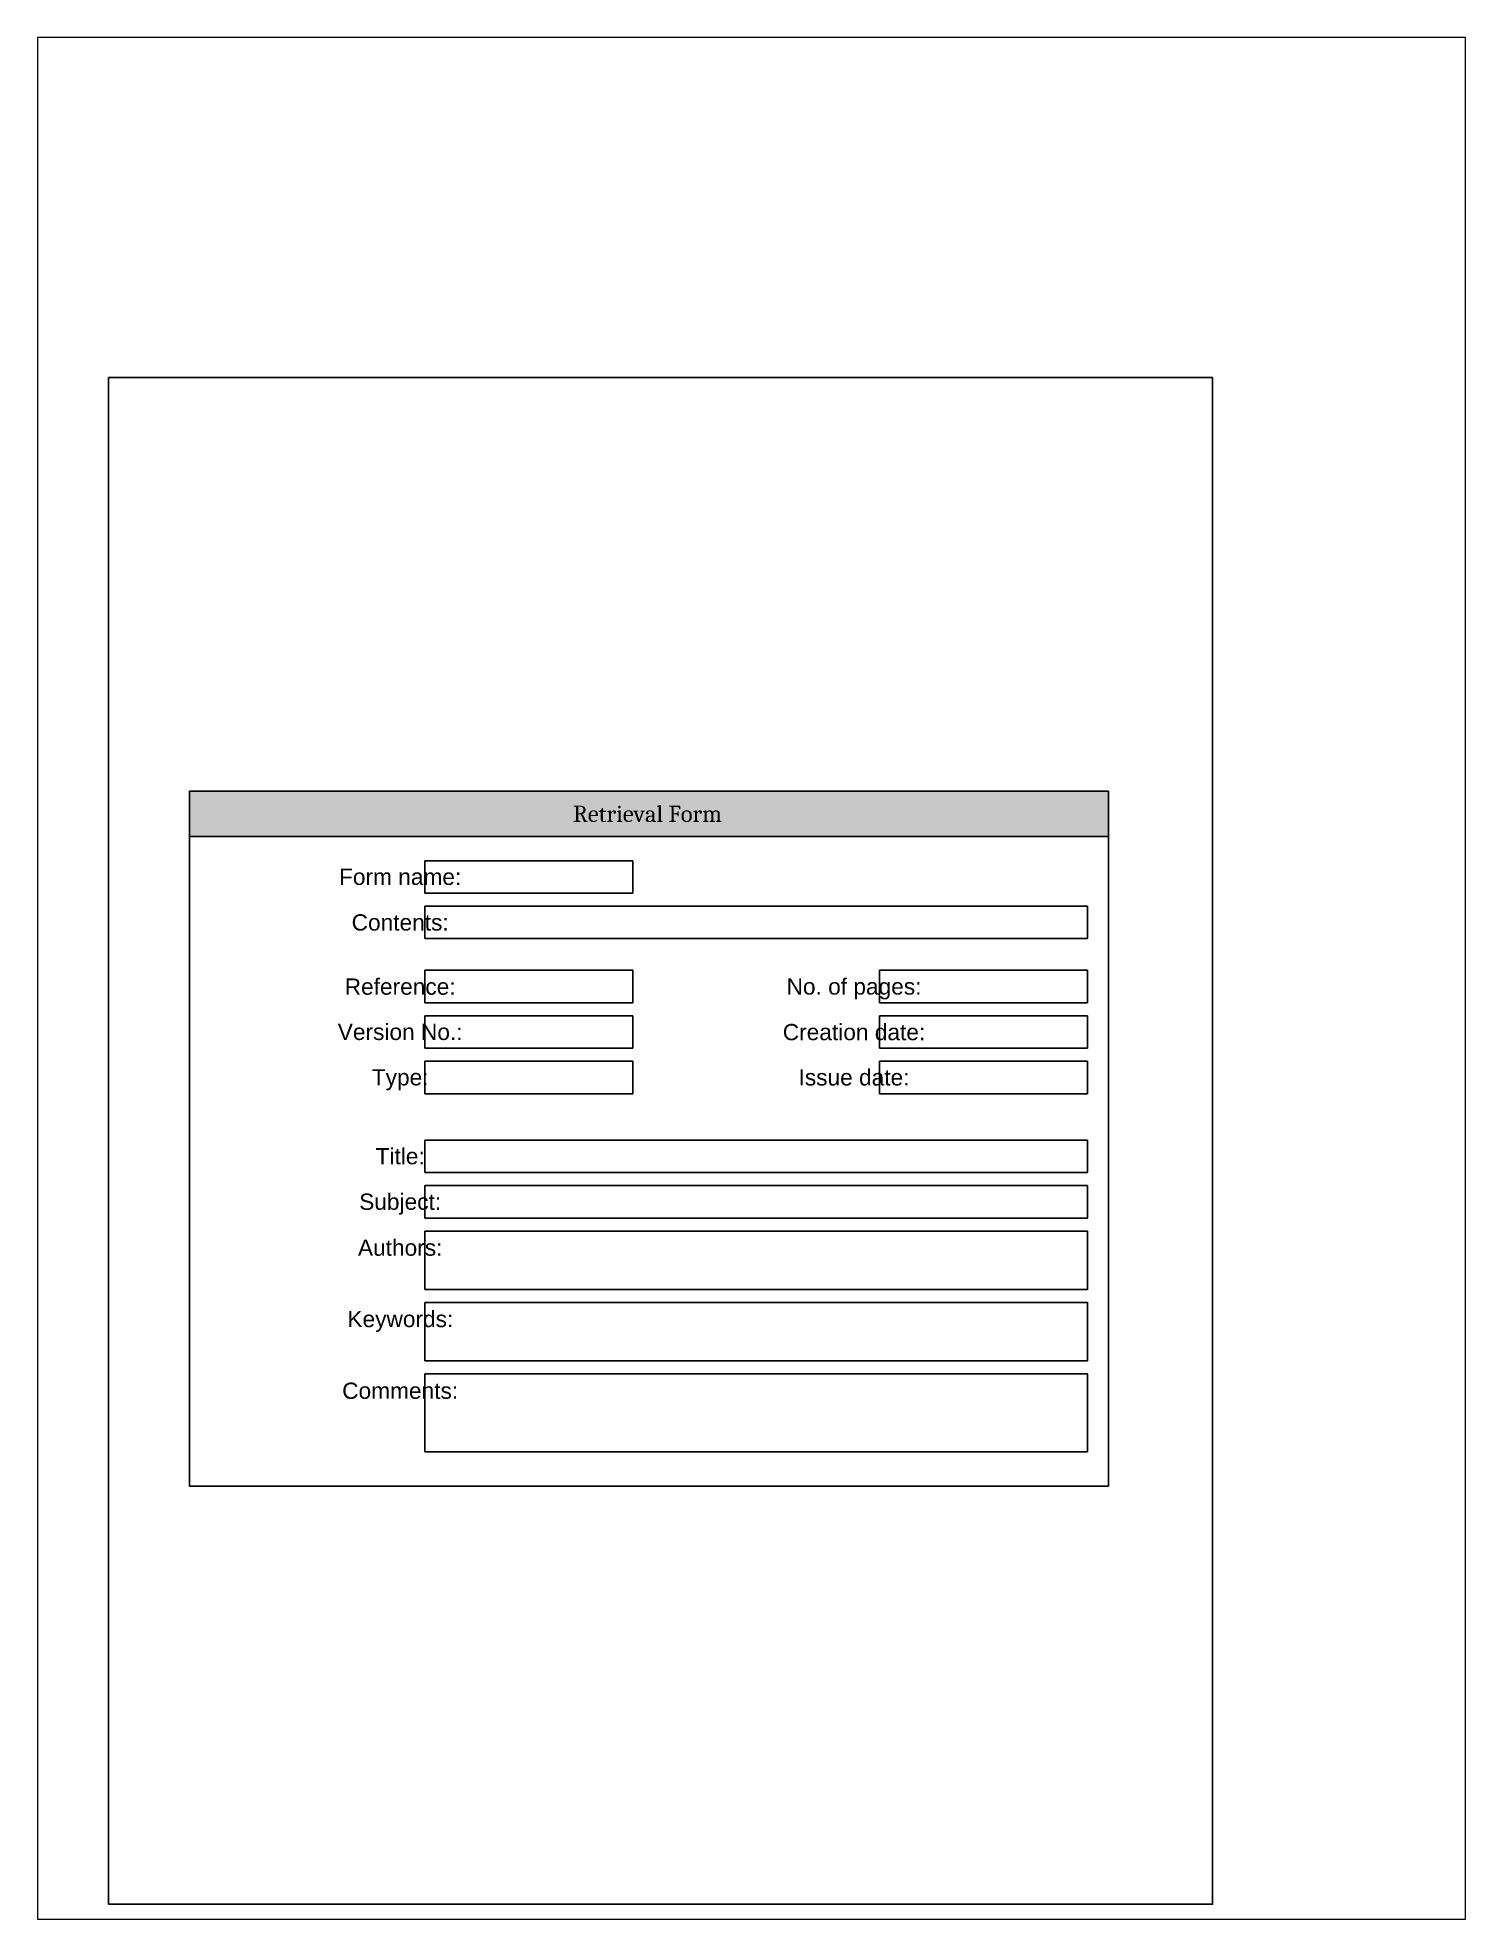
# Paper-space layout 'Présentation1' of a CAD drawing. Extents: x 20 to 179, y 26 to 235.
# The model-space entities are those that its viewports show. They can reach past a viewport. Long polylines and large blocks are cut down to what shows.
import ezdxf

# ---------------------------------------------------------------- set-up
doc = ezdxf.new("R2010")
doc.units = 0
for name, color, linetype in [('00.4-TEXT', 2, 'CONTINUOUS'), ('01.4-CONTINUOUS-035', 7, 'CONTINUOUS'), ('01.5-CONTINUOUS-050', 4, 'CONTINUOUS'), ('17.1-MEDIUM GREY', 253, 'CONTINUOUS')]:
    doc.layers.add(name, color=color, linetype=linetype)
doc.layers.add('00.8-CADRES', color=9, linetype='CONTINUOUS', plot=False)
doc.styles.add('Cambria-2-5', font='Cambria.ttf', dxfattribs={"height": 2.5})

msp = doc.modelspace()

# ---------------------------------------------------------------- hatches: boundary and pattern name
at = {"layer": '17.1-MEDIUM GREY'}
h = msp.add_hatch(color=254, dxfattribs=at)
h.dxf.hatch_style = 1
h.paths.add_polyline_path([(153.97, 171.33), (12.47, 171.33), (12.47, 164.33), (153.97, 164.33)])

# ---------------------------------------------------------------- linework, layer by layer
at = {"layer": '00.8-CADRES'}
msp.add_lwpolyline([(0, 0), (170, 0), (170, 235), (0, 235)], close=True, dxfattribs=at)
at = {"layer": '01.4-CONTINUOUS-035'}
for p, q in [((12.47, 171.33), (153.97, 171.33)), ((12.47, 171.33), (12.47, 64.33)), ((153.97, 171.33), (153.97, 64.33)), ((12.47, 164.33), (153.97, 164.33)), ((48.72, 160.63), (48.72, 155.63)), ((48.72, 160.63), (80.72, 160.63)), ((80.72, 160.63), (80.72, 155.63)), ((48.72, 155.63), (80.72, 155.63)), ((48.72, 153.63), (48.72, 148.63)), ((48.72, 153.63), (150.72, 153.63)), ((150.72, 153.63), (150.72, 148.63)), ((48.72, 148.63), (150.72, 148.63)), ((48.72, 143.76), (48.72, 138.76)), ((48.72, 143.76), (80.72, 143.76)), ((80.72, 143.76), (80.72, 138.76)), ((118.72, 143.76), (150.72, 143.76)), ((118.72, 143.76), (118.72, 138.76)), ((150.72, 143.76), (150.72, 138.76)), ((48.72, 138.76), (80.72, 138.76)), ((48.72, 136.76), (48.72, 131.76)), ((48.72, 136.76), (80.72, 136.76)), ((80.72, 136.76), (80.72, 131.76)), ((118.72, 138.76), (150.72, 138.76)), ((118.72, 136.76), (150.72, 136.76)), ((118.72, 136.76), (118.72, 131.76)), ((150.72, 136.76), (150.72, 131.76)), ((48.72, 131.76), (80.72, 131.76)), ((118.72, 131.76), (150.72, 131.76)), ((48.72, 129.76), (48.72, 124.76)), ((48.72, 129.76), (80.72, 129.76)), ((80.72, 129.76), (80.72, 124.76)), ((118.72, 129.76), (150.72, 129.76)), ((118.72, 129.76), (118.72, 124.76)), ((150.72, 129.76), (150.72, 124.76)), ((48.72, 124.76), (80.72, 124.76)), ((118.72, 124.76), (150.72, 124.76)), ((48.72, 117.63), (48.72, 112.63)), ((48.72, 117.63), (150.72, 117.63)), ((150.72, 117.63), (150.72, 112.63)), ((48.72, 112.63), (150.72, 112.63)), ((48.72, 110.63), (48.72, 105.63)), ((48.72, 110.63), (150.72, 110.63)), ((150.72, 110.63), (150.72, 105.63)), ((48.72, 105.63), (150.72, 105.63)), ((48.72, 103.63), (48.72, 94.63)), ((48.72, 103.63), (150.72, 103.63)), ((150.72, 103.63), (150.72, 94.63)), ((48.72, 94.63), (150.72, 94.63)), ((48.72, 92.63), (48.72, 83.63)), ((48.72, 92.63), (150.72, 92.63)), ((150.72, 92.63), (150.72, 83.63)), ((48.72, 83.63), (150.72, 83.63)), ((48.72, 81.63), (48.72, 69.63)), ((48.72, 81.63), (150.72, 81.63)), ((150.72, 81.63), (150.72, 69.63)), ((48.72, 69.63), (150.72, 69.63)), ((12.47, 64.33), (153.97, 64.33))]:
    msp.add_line(p, q, dxfattribs=at)

# ---------------------------------------------------------------- texts
at = {"layer": '00.4-TEXT', "char_height": 2.5, "attachment_point": 5, "style": 'Cambria-2-5'}
for s, insert in [('Retrieval Form', (82.97, 167.83)), ('\\A1;{\\H0.7x;\\C3;\\~\\A0;\\fArial|b0|i0|c0|p34;\\H1.4286x;\\C2;Form name:}', (44.61, 158.13)), ('\\A1;{\\H0.7x;\\C3;\\~\\A0;\\fArial|b0|i0|c0|p34;\\H1.4286x;\\C2;Contents:}', (44.61, 151.11)), ('\\A1;{\\H0.7x;\\C3;\\~\\A0;\\fArial|b0|i0|c0|p34;\\H1.4286x;\\C2;Reference:}', (44.61, 141.23)), ('\\A1;{\\H0.7x;\\C3;\\~\\A0;\\fArial|b0|i0|c0|p34;\\H1.4286x;\\C2;No. of pages:}', (114.49, 140.89)), ('\\A1;{\\H0.7x;\\C3;\\~\\A0;\\fArial|b0|i0|c0|p34;\\H1.4286x;\\C2;Version No.:}', (44.61, 134.26)), ('\\A1;{\\H0.7x;\\C3;\\~\\A0;\\fArial|b0|i0|c0|p34;\\H1.4286x;\\C2;Creation date:}', (114.49, 134.23)), ('\\A1;{\\H0.7x;\\C3;\\~\\A0;\\fArial|b0|i0|c0|p34;\\H1.4286x;\\C2;Type:}', (44.61, 126.91)), ('\\A1;{\\H0.7x;\\C3;\\~\\A0;\\fArial|b0|i0|c0|p34;\\H1.4286x;\\C2;Issue date:}', (114.49, 127.26)), ('\\A1;{\\H0.7x;\\C3;\\~\\A0;\\fArial|b0|i0|c0|p34;\\H1.4286x;\\C2;Title:}', (44.61, 115.13)), ('\\A1;{\\H0.7x;\\C3;\\~\\A0;\\fArial|b0|i0|c0|p34;\\H1.4286x;\\C2;Subject:}', (44.61, 107.76)), ('\\A1;{\\H0.7x;\\C3;\\~\\A0;\\fArial|b0|i0|c0|p34;\\H1.4286x;\\C2;Authors:}', (44.61, 101.05)), ('\\A1;{\\H0.7x;\\C3;\\~\\A0;\\fArial|b0|i0|c0|p34;\\H1.4286x;\\C2;Keywords:}', (44.64, 89.71)), ('\\A1;{\\H0.7x;\\C3;\\~\\A0;\\fArial|b0|i0|c0|p34;\\H1.4286x;\\C2;Comments:}', (44.61, 79.03))]:
    msp.add_mtext(s, dxfattribs=dict(at, insert=insert))

psp = doc.layouts.new('Présentation1')

# ---------------------------------------------------------------- viewports
at = {"layer": '01.5-CONTINUOUS-050'}
psp.add_viewport(center=(99.21, 130.71), size=(158.73, 209.13), view_center_point=(99, 142.5), view_height=289.634, dxfattribs=at)

doc.saveas('drawing.dxf')
